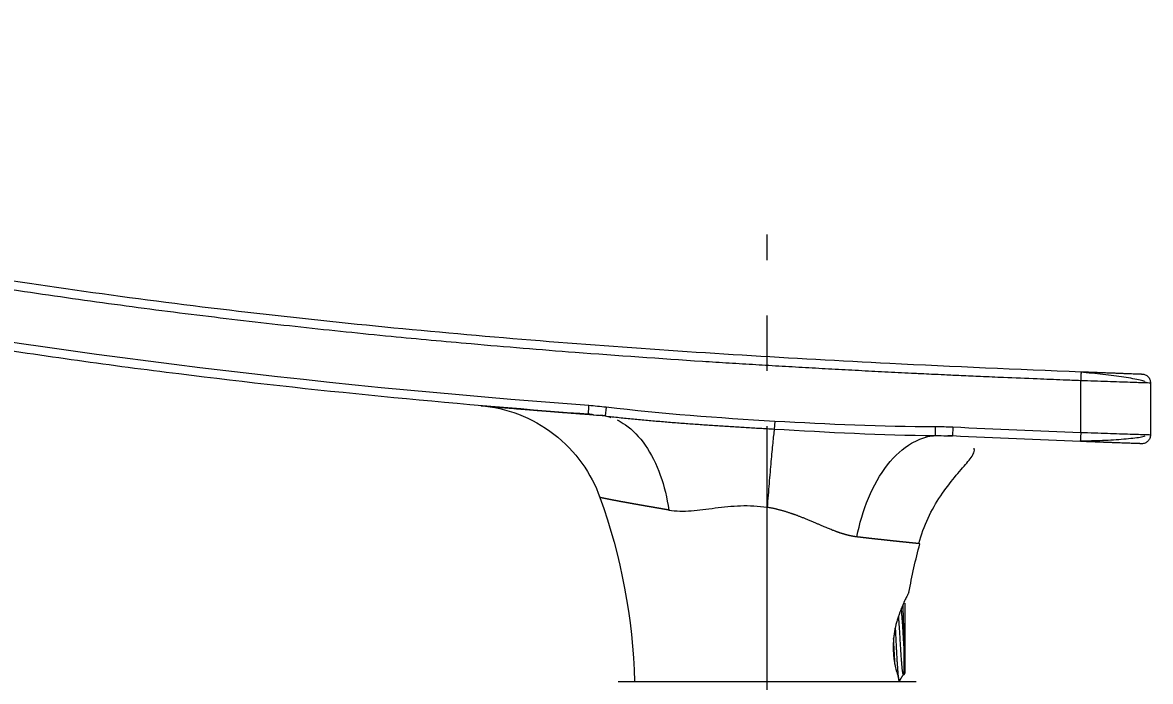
# Model space of a CAD drawing. Header units: millimetres. Extents: x 8809 to 9650, y -1236 to -642.
# Drawn here: x 9336.3 to 9401, y -826.9 to -789.1 of the extents above; entities that cross this region are included whole.
import ezdxf

# ---------------------------------------------------------------- set-up
doc = ezdxf.new("R2010")
doc.units = ezdxf.units.MM
doc.linetypes.add('CENTER2', pattern=[28.575, 19.05, -3.175, 3.175, -3.175])
doc.layers.add('CENTER', color=1, linetype='CENTER2', lineweight=15)
doc.layers.add('DIM', color=3, linetype='Continuous', lineweight=9)
doc.styles.get("Standard").update_dxf_attribs({"font": 'arial.ttf'})
doc.dimstyles.new('사본 ISO-25', dxfattribs={"dimtxt": 4, "dimasz": 4, "dimexe": 1.25, "dimexo": 0.625, "dimgap": 1.5, "dimtad": 1, "dimtih": 1, "dimtoh": 1, "dimdec": 1, "dimzin": 9, "dimdsep": 46, "dimtxsty": 'Standard', "dimcen": 2.5, "dimclrd": 3, "dimclre": 3, "dimclrt": 4, "dimadec": 0, "dimazin": 0, "dimtfac": 1, "dimtdec": 1, "dimtmove": 0, "dimatfit": 3, "dimfxl": 1, "dimarcsym": 0})

# ---------------------------------------------------------------- blocks, each defined once
blk = doc.blocks.new('*D62')
at = {"layer": 'Defpoints', "color": 0, "transparency": 16777216}
for p in [(9378.995, -801.23), (9259.55, -823.888), (9290.121, -906.847), (9235.095, -962.582), (9378.995, -1059.882)]:
    blk.add_point(p, dxfattribs=at)
at = {"layer": 'DIM', "color": 3, "lineweight": -2, "transparency": 16777216}
for start, end in [(260.336797, 264.571448), (265.428272, 269.663203)]:
    blk.add_arc((9378.995, -146.484), 765.539, start, end, dxfattribs=at)
at = {"layer": 'DIM', "color": 3, "transparency": 16777216}
for points in [[(9250.366, -901.9), (9250.622, -900.422), (9246.06, -900.393)], [(9374.497, -911.26), (9374.493, -912.76), (9378.995, -912.023)]]:
    blk.add_solid(points, dxfattribs=at)
at = {"layer": 'DIM', "color": 4, "transparency": 16777216, "insert": (9312.274, -909.11), "char_height": 4.5, "attachment_point": 5}
blk.add_mtext('10°', dxfattribs=at)

msp = doc.modelspace()

# ---------------------------------------------------------------- linework, layer by layer
at = {"linetype": 'Continuous', "lineweight": 13, "extrusion": (0, 1, 0)}
for p, q in [((9396.995, -812.607), (9396.995, -809.604)), ((9369.755, -811.148), (9369.697, -811.644)), ((9389.654, -812.294), (9389.631, -812.794)), ((9378.995, -826.882), (9378.995, -816.886))]:
    msp.add_line(p, q, dxfattribs=at)
at = {"linetype": 'Continuous', "lineweight": 18, "extrusion": (0, 1, 0)}
for p, q in [((9400.995, -809.737), (9400.995, -812.739)), ((9379.426, -811.954), (9379.4, -812.396)), ((9386.913, -826.382), (9386.913, -822.382)), ((9386.856, -826.482), (9386.856, -824.96)), ((9386.807, -826.482), (9386.856, -826.482)), ((9386.856, -826.482), (9386.913, -826.382)), ((9370.445, -826.882), (9378.996, -826.882)), ((9378.996, -826.882), (9387.547, -826.882))]:
    msp.add_line(p, q, dxfattribs=at)
at = {"linetype": 'Continuous', "lineweight": 18}
for centre, radius, start, end in [((9366.923, -835.128), 24.147, 83.26605, 85.6602), ((9388.569, -836.137), 23.868, 87.3942, 89.82174)]:
    msp.add_arc(centre, radius, start, end, dxfattribs=at)
at = {"linetype": 'Continuous', "lineweight": 13, "extrusion": (0, 0, -1)}
msp.add_arc((-9438.686, 253.21), 1066.632, 272.240089, 272.634749, dxfattribs=at)
at = {"linetype": 'Continuous', "lineweight": 18, "extrusion": (0, 0, -1)}
for centre, start, end in [((-9337.358, -827.811), 160.27271, 178.4363), ((-9420.632, -827.811), 10.21901, 15.04594)]:
    msp.add_arc(centre, 34.037, start, end, dxfattribs=at)
at = {"linetype": 'Continuous', "lineweight": 18}
for points, knots in [([(9276.613, -789.065), (9276.663, -789.084), (9279.528, -790.129), (9285.2, -792.093), (9293.661, -794.728), (9302.087, -797.07), (9310.486, -799.14), (9321.621, -801.554), (9335.548, -803.996), (9352.313, -806.144), (9369.138, -807.652), (9384.046, -808.552), (9393.351, -808.96), (9397.014, -809.105)], [0, 0, 0, 0, 0.001296, 0.074645, 0.146871, 0.21815, 0.288649, 0.358526, 0.496969, 0.634525, 0.772059, 0.910293, 1, 1, 1, 1]), ([(9276.441, -789.535), (9276.524, -789.565), (9276.694, -789.627), (9276.952, -789.721), (9277.22, -789.818), (9277.496, -789.918), (9277.782, -790.021), (9278.077, -790.126), (9278.38, -790.235), (9278.693, -790.346), (9279.016, -790.46), (9279.347, -790.577), (9279.687, -790.697), (9280.037, -790.819), (9280.395, -790.944), (9280.763, -791.072), (9281.14, -791.202), (9281.527, -791.334), (9281.922, -791.47), (9282.327, -791.607), (9282.741, -791.747), (9283.164, -791.89), (9283.597, -792.035), (9284.038, -792.182), (9284.489, -792.331), (9284.95, -792.483), (9285.419, -792.636), (9285.898, -792.792), (9286.387, -792.95), (9286.884, -793.11), (9287.391, -793.272), (9287.908, -793.435), (9289.738, -794.012), (9292.588, -794.881), (9296.165, -795.915), (9298.844, -796.658), (9301.339, -797.328), (9304.134, -798.055), (9307.719, -798.945), (9311.866, -799.918), (9316.579, -800.951), (9321.861, -802.022), (9326.528, -802.886), (9330.377, -803.547), (9333.203, -804.008), (9336.003, -804.442), (9338.776, -804.849), (9341.521, -805.232), (9344.238, -805.59), (9346.927, -805.926), (9349.588, -806.241), (9352.22, -806.536), (9354.823, -806.812), (9358.082, -807.138), (9362.459, -807.543), (9368.418, -808.032), (9373.355, -808.379), (9376.812, -808.599), (9378.336, -808.693), (9379.859, -808.783), (9381.382, -808.87), (9382.903, -808.955), (9384.424, -809.036), (9385.944, -809.115), (9387.087, -809.172), (9387.913, -809.212), (9388.486, -809.24), (9389.243, -809.275), (9390.185, -809.319), (9391.311, -809.369), (9392.77, -809.432), (9394.346, -809.498), (9395.824, -809.558), (9396.656, -809.591), (9396.995, -809.604)], [0, 0, 0, 0, 0.002162, 0.004403, 0.006721, 0.009116, 0.01159, 0.014141, 0.01677, 0.019476, 0.02226, 0.025122, 0.028062, 0.031079, 0.034174, 0.037346, 0.040596, 0.043924, 0.047329, 0.050812, 0.054373, 0.058011, 0.061726, 0.06552, 0.069391, 0.073339, 0.077365, 0.081469, 0.08565, 0.089908, 0.094245, 0.098658, 0.10315, 0.141153, 0.17148, 0.194134, 0.209118, 0.234617, 0.264715, 0.299414, 0.338718, 0.382626, 0.431138, 0.454725, 0.478061, 0.501145, 0.523976, 0.546555, 0.568883, 0.590961, 0.612788, 0.634366, 0.655694, 0.676773, 0.714415, 0.763129, 0.822914, 0.835361, 0.847801, 0.860233, 0.872658, 0.885074, 0.897483, 0.909884, 0.922276, 0.92544, 0.93011, 0.936286, 0.943967, 0.953153, 0.963844, 0.979658, 0.99171, 1, 1, 1, 1]), ([(9368.713, -811.549), (9368.395, -811.525), (9364.194, -811.206), (9356.111, -810.502), (9346.425, -809.417), (9338.685, -808.382), (9330.926, -807.224), (9322.637, -805.78), (9312.394, -803.685), (9302.091, -801.245), (9290.33, -797.951), (9281.375, -795.027), (9276.336, -793.223), (9275.201, -792.808)], [0, 0, 0, 0, 0.010013, 0.13209, 0.254354, 0.315551, 0.376933, 0.5003, 0.579294, 0.704714, 0.832189, 0.962129, 1, 1, 1, 1]), ([(9400.671, -809.667), (9400.607, -809.641), (9400.355, -809.564), (9399.521, -809.42), (9398.293, -809.259), (9397.427, -809.175), (9396.978, -809.138)], [0, 0, 0, 0, 0.153985, 0.442117, 0.725285, 1, 1, 1, 1]), ([(9397.014, -809.105), (9397.024, -809.105), (9397.043, -809.106), (9397.072, -809.107), (9397.1, -809.108), (9397.129, -809.109), (9397.158, -809.11), (9397.186, -809.111), (9397.215, -809.113), (9397.244, -809.114), (9397.273, -809.115), (9397.302, -809.116), (9397.331, -809.117), (9397.36, -809.118), (9397.388, -809.119), (9397.417, -809.12), (9397.447, -809.122), (9397.476, -809.123), (9397.505, -809.124), (9397.534, -809.125), (9397.563, -809.126), (9397.592, -809.127), (9397.621, -809.128), (9397.651, -809.13), (9397.726, -809.132), (9397.846, -809.137), (9398.01, -809.143), (9398.173, -809.15), (9398.387, -809.158), (9398.648, -809.168), (9398.946, -809.179), (9399.225, -809.19), (9399.452, -809.198), (9399.634, -809.205), (9399.779, -809.211), (9399.936, -809.216), (9400.094, -809.222), (9400.219, -809.227), (9400.303, -809.23), (9400.358, -809.232), (9400.406, -809.234), (9400.436, -809.235), (9400.455, -809.235), (9400.465, -809.236), (9400.474, -809.236), (9400.483, -809.237), (9400.49, -809.237), (9400.496, -809.237), (9400.502, -809.237), (9400.506, -809.237), (9400.509, -809.237), (9400.512, -809.238), (9400.513, -809.238), (9400.513, -809.238), (9400.513, -809.238)], [0, 0, 0, 0, 0.00521, 0.010426, 0.015648, 0.020877, 0.026113, 0.031357, 0.036608, 0.041868, 0.047137, 0.052415, 0.057703, 0.063001, 0.068309, 0.073629, 0.07896, 0.084302, 0.089657, 0.095024, 0.100404, 0.105798, 0.111206, 0.116627, 0.122063, 0.153022, 0.184052, 0.215222, 0.246602, 0.309501, 0.372042, 0.435041, 0.496951, 0.53822, 0.579961, 0.622372, 0.685506, 0.749102, 0.780938, 0.812574, 0.844083, 0.875537, 0.886143, 0.896697, 0.907201, 0.917658, 0.928071, 0.938444, 0.948779, 0.959079, 0.969348, 0.979589, 0.989806, 1, 1, 1, 1]), ([(9400.513, -809.238), (9400.545, -809.239), (9400.577, -809.243), (9400.639, -809.258), (9400.67, -809.268), (9400.728, -809.294), (9400.756, -809.31), (9400.808, -809.346), (9400.833, -809.367), (9400.877, -809.413), (9400.897, -809.438), (9400.932, -809.492), (9400.946, -809.521), (9400.97, -809.58), (9400.979, -809.611), (9400.992, -809.673), (9400.995, -809.705), (9400.995, -809.737)], [0, 0, 0, 0, 0.125, 0.125, 0.25, 0.25, 0.375, 0.375, 0.5, 0.5, 0.625, 0.625, 0.75, 0.75, 0.875, 0.875, 1, 1, 1, 1]), ([(9362.556, -811.052), (9362.556, -811.052), (9362.556, -811.052), (9362.557, -811.052), (9362.558, -811.052), (9362.559, -811.052), (9362.561, -811.053), (9362.563, -811.053), (9362.566, -811.053), (9362.57, -811.053), (9362.574, -811.054), (9362.58, -811.054), (9362.586, -811.055), (9362.593, -811.055), (9362.601, -811.056), (9362.611, -811.057), (9362.621, -811.058), (9362.633, -811.059), (9362.647, -811.06), (9362.676, -811.063), (9362.72, -811.066), (9362.767, -811.071), (9362.787, -811.072)], [0, 0, 0, 0, 0.02511, 0.051671, 0.079684, 0.109148, 0.140063, 0.17243, 0.20625, 0.241521, 0.278245, 0.316421, 0.35605, 0.397132, 0.439667, 0.483656, 0.529099, 0.575995, 0.624346, 0.674151, 0.871219, 1, 1, 1, 1]), ([(9362.556, -811.052), (9363.273, -811.114), (9364.751, -811.441), (9366.824, -812.595), (9368.465, -814.304), (9369.155, -815.647), (9369.397, -816.322)], [0, 0, 0, 0, 0.250175, 0.500509, 0.750844, 1, 1, 1, 1]), ([(9362.97, -811.088), (9363.017, -811.092), (9363.135, -811.102), (9363.37, -811.122), (9363.714, -811.151), (9364.064, -811.18), (9364.357, -811.205), (9364.529, -811.219), (9364.694, -811.233), (9364.822, -811.243), (9364.911, -811.25), (9364.964, -811.255), (9365.019, -811.259), (9365.074, -811.264), (9365.116, -811.267), (9365.149, -811.27), (9365.173, -811.272), (9365.207, -811.275), (9365.25, -811.278), (9365.317, -811.283), (9365.39, -811.289), (9365.464, -811.295), (9365.521, -811.3), (9365.575, -811.304), (9365.63, -811.309), (9365.685, -811.313), (9365.741, -811.318), (9365.797, -811.322), (9365.853, -811.327), (9365.91, -811.331), (9365.968, -811.336), (9366.026, -811.341), (9366.084, -811.345), (9366.161, -811.351), (9366.258, -811.359), (9366.374, -811.368), (9366.492, -811.378), (9366.612, -811.387), (9366.732, -811.397), (9366.831, -811.404), (9366.924, -811.412), (9367.024, -811.42), (9367.173, -811.431), (9367.318, -811.442), (9367.443, -811.452), (9367.529, -811.459), (9367.617, -811.466), (9367.705, -811.472), (9367.793, -811.479), (9367.883, -811.486), (9367.973, -811.493), (9368.063, -811.5), (9368.154, -811.507), (9368.246, -811.514), (9368.338, -811.521), (9368.431, -811.528), (9368.524, -811.535), (9368.618, -811.542), (9368.682, -811.547), (9368.713, -811.549)], [0, 0, 0, 0, 0.057571, 0.13249, 0.224719, 0.33421, 0.370108, 0.403584, 0.434639, 0.463275, 0.472663, 0.482053, 0.491444, 0.500836, 0.51023, 0.512942, 0.517139, 0.522821, 0.529989, 0.538643, 0.556032, 0.565984, 0.574556, 0.583128, 0.591699, 0.60027, 0.608841, 0.617411, 0.625981, 0.634551, 0.64312, 0.651688, 0.660256, 0.668824, 0.685471, 0.7021, 0.718711, 0.735304, 0.75188, 0.768439, 0.775751, 0.78921, 0.808814, 0.834559, 0.845594, 0.856628, 0.867662, 0.878694, 0.889726, 0.900758, 0.911788, 0.922817, 0.933846, 0.944874, 0.955901, 0.966927, 0.977952, 0.988977, 1, 1, 1, 1]), ([(9379.4, -812.396), (9379.374, -812.622), (9379.316, -813.168), (9379.215, -814.233), (9379.105, -815.498), (9379.031, -816.42), (9378.995, -816.886)], [0, 0, 0, 0, 0.245937, 0.497315, 0.748694, 1, 1, 1, 1]), ([(9396.941, -813.07), (9397.394, -813.068), (9398.267, -813.049), (9399.51, -812.971), (9400.358, -812.876), (9400.616, -812.812), (9400.683, -812.788)], [0, 0, 0, 0, 0.273332, 0.554104, 0.840208, 1, 1, 1, 1]), ([(9400.477, -813.239), (9400.477, -813.239), (9400.477, -813.239), (9400.476, -813.239), (9400.476, -813.239), (9400.475, -813.239), (9400.474, -813.239), (9400.472, -813.239), (9400.471, -813.239), (9400.469, -813.239), (9400.467, -813.239), (9400.464, -813.239), (9400.462, -813.238), (9400.459, -813.238), (9400.456, -813.238), (9400.452, -813.238), (9400.449, -813.238), (9400.445, -813.238), (9400.441, -813.238), (9400.437, -813.238), (9400.432, -813.237), (9400.427, -813.237), (9400.422, -813.237), (9400.417, -813.237), (9400.411, -813.237), (9400.405, -813.236), (9400.399, -813.236), (9400.393, -813.236), (9400.387, -813.236), (9400.38, -813.235), (9400.373, -813.235), (9400.365, -813.235), (9400.358, -813.235), (9400.35, -813.234), (9400.342, -813.234), (9400.334, -813.234), (9400.325, -813.233), (9400.316, -813.233), (9400.307, -813.233), (9400.298, -813.232), (9400.288, -813.232), (9400.279, -813.232), (9400.269, -813.231), (9400.258, -813.231), (9400.248, -813.231), (9400.237, -813.23), (9400.226, -813.23), (9400.184, -813.228), (9400.104, -813.225), (9399.971, -813.221), (9399.82, -813.215), (9399.65, -813.209), (9399.464, -813.202), (9399.261, -813.194), (9399.046, -813.186), (9398.817, -813.178), (9398.576, -813.168), (9398.39, -813.161), (9398.267, -813.157), (9398.21, -813.154), (9398.153, -813.152), (9398.096, -813.15), (9398.039, -813.148), (9397.982, -813.146), (9397.924, -813.143), (9397.867, -813.141), (9397.809, -813.139), (9397.75, -813.137), (9397.692, -813.134), (9397.633, -813.132), (9397.574, -813.13), (9397.515, -813.128), (9397.456, -813.125), (9397.397, -813.123), (9397.337, -813.121), (9397.277, -813.118), (9397.217, -813.116), (9397.157, -813.114), (9397.096, -813.111), (9397.036, -813.109), (9396.995, -813.107), (9396.975, -813.106)], [0, 0, 0, 0, 0.005455, 0.010902, 0.016341, 0.021771, 0.027194, 0.03261, 0.038019, 0.043422, 0.048818, 0.05421, 0.059595, 0.064977, 0.070353, 0.075726, 0.081095, 0.08646, 0.091823, 0.097183, 0.102541, 0.107898, 0.113253, 0.118607, 0.123961, 0.129315, 0.134669, 0.140024, 0.145379, 0.150736, 0.156095, 0.161457, 0.166821, 0.172188, 0.177558, 0.182932, 0.188311, 0.193694, 0.199082, 0.204476, 0.209875, 0.21528, 0.220692, 0.226111, 0.231537, 0.236971, 0.242413, 0.247864, 0.297902, 0.347548, 0.397111, 0.446901, 0.497225, 0.547644, 0.597637, 0.647524, 0.697624, 0.748253, 0.759313, 0.77034, 0.781338, 0.792308, 0.803256, 0.814183, 0.825093, 0.835989, 0.846875, 0.857754, 0.868629, 0.879503, 0.890379, 0.901262, 0.912153, 0.923057, 0.933976, 0.944915, 0.955875, 0.96686, 0.977874, 0.98892, 1, 1, 1, 1]), ([(9400.995, -812.739), (9400.995, -812.772), (9400.992, -812.805), (9400.979, -812.869), (9400.969, -812.9), (9400.944, -812.961), (9400.929, -812.99), (9400.892, -813.044), (9400.871, -813.07), (9400.825, -813.116), (9400.8, -813.137), (9400.745, -813.173), (9400.716, -813.189), (9400.656, -813.214), (9400.624, -813.223), (9400.56, -813.236), (9400.527, -813.239), (9400.495, -813.239)], [0, 0, 0, 0, 0.125, 0.125, 0.25, 0.25, 0.375, 0.375, 0.5, 0.5, 0.625, 0.625, 0.75, 0.75, 0.875, 0.875, 1, 1, 1, 1]), ([(9387.699, -818.971), (9387.843, -818.457), (9388.19, -817.493), (9388.947, -816.181), (9389.789, -815.102), (9390.531, -814.276), (9390.886, -813.788), (9390.899, -813.569), (9390.871, -813.493)], [0, 0, 0, 0, 0.165479, 0.329805, 0.496441, 0.672829, 0.869786, 1, 1, 1, 1]), ([(9387.761, -818.977), (9387.761, -818.977), (9387.761, -818.977), (9387.761, -818.977), (9387.76, -818.977), (9387.759, -818.977), (9387.758, -818.977), (9387.757, -818.977), (9387.755, -818.977), (9387.753, -818.977), (9387.751, -818.976), (9387.749, -818.976), (9387.746, -818.976), (9387.743, -818.976), (9387.74, -818.975), (9387.737, -818.975), (9387.733, -818.975), (9387.729, -818.974), (9387.725, -818.974), (9387.721, -818.974), (9387.716, -818.973), (9387.711, -818.973), (9387.706, -818.972), (9387.702, -818.972), (9387.699, -818.972), (9387.699, -818.971)], [0, 0, 0, 0, 0.044624, 0.089246, 0.133867, 0.178486, 0.223104, 0.26772, 0.312335, 0.356948, 0.40156, 0.446171, 0.490781, 0.535389, 0.579997, 0.624603, 0.669208, 0.713813, 0.758416, 0.803018, 0.84762, 0.892221, 0.936821, 0.98142, 1, 1, 1, 1]), ([(9387.135, -821.771), (9387.135, -821.771), (9387.126, -821.787), (9387.1, -821.835), (9387.09, -821.854), (9387.071, -821.89), (9387.064, -821.903), (9387.049, -821.93), (9387.042, -821.945), (9387.001, -822.023), (9386.962, -822.099), (9386.908, -822.211), (9386.896, -822.235), (9386.879, -822.271), (9386.873, -822.284), (9386.861, -822.309), (9386.832, -822.372), (9386.801, -822.44), (9386.751, -822.554), (9386.725, -822.614), (9386.673, -822.74), (9386.647, -822.806), (9386.615, -822.892), (9386.608, -822.909), (9386.595, -822.944), (9386.576, -822.997), (9386.557, -823.052), (9386.519, -823.162), (9386.495, -823.237), (9386.449, -823.392), (9386.426, -823.472), (9386.394, -823.594), (9386.384, -823.636), (9386.369, -823.699), (9386.364, -823.72), (9386.355, -823.763), (9386.35, -823.784), (9386.327, -823.892), (9386.311, -823.978), (9386.282, -824.154), (9386.27, -824.243), (9386.26, -824.333)], [0, 0, 0, 0, 0.125, 0.125, 0.1875, 0.1875, 0.21875, 0.21875, 0.25, 0.25, 0.375, 0.375, 0.40625, 0.40625, 0.421875, 0.421875, 0.4375, 0.5, 0.5, 0.5625, 0.5625, 0.625, 0.625, 0.640625, 0.640625, 0.65625, 0.6875, 0.6875, 0.75, 0.75, 0.8125, 0.8125, 0.84375, 0.84375, 0.859375, 0.859375, 0.875, 0.875, 0.9375, 0.9375, 1, 1, 1, 1]), ([(9386.856, -824.96), (9386.849, -824.864), (9386.843, -824.767), (9386.831, -824.573), (9386.824, -824.475), (9386.817, -824.351), (9386.815, -824.327), (9386.812, -824.277), (9386.811, -824.252), (9386.807, -824.178), (9386.804, -824.129), (9386.795, -823.982), (9386.79, -823.886), (9386.781, -823.745), (9386.778, -823.698), (9386.774, -823.629), (9386.772, -823.605), (9386.769, -823.56), (9386.768, -823.537), (9386.76, -823.424), (9386.748, -823.251), (9386.735, -823.093), (9386.728, -822.998), (9386.726, -822.98), (9386.723, -822.943), (9386.721, -822.925), (9386.717, -822.872), (9386.714, -822.839), (9386.707, -822.759), (9386.703, -822.714), (9386.699, -822.673)], [0, 0, 0, 0, 0.114574, 0.114574, 0.229148, 0.229148, 0.257791, 0.257791, 0.286435, 0.286435, 0.343721, 0.343721, 0.458295, 0.458295, 0.515582, 0.515582, 0.544226, 0.544226, 0.572869, 0.572869, 0.687443, 0.802017, 0.802017, 0.83066, 0.83066, 0.859304, 0.859304, 0.91659, 0.91659, 1, 1, 1, 1]), ([(9386.775, -822.512), (9386.775, -822.514), (9386.775, -822.516), (9386.776, -822.531), (9386.776, -822.544), (9386.777, -822.571), (9386.778, -822.585), (9386.781, -822.655), (9386.783, -822.714), (9386.788, -822.839), (9386.791, -822.905), (9386.795, -823.01), (9386.796, -823.046), (9386.798, -823.101), (9386.799, -823.12), (9386.8, -823.157), (9386.801, -823.176), (9386.804, -823.27), (9386.809, -823.426), (9386.814, -823.589), (9386.817, -823.694), (9386.818, -823.715), (9386.819, -823.757), (9386.82, -823.779), (9386.822, -823.843), (9386.823, -823.885), (9386.827, -824.014), (9386.829, -824.1), (9386.834, -824.273), (9386.836, -824.36), (9386.84, -824.491), (9386.842, -824.534), (9386.845, -824.621), (9386.846, -824.664), (9386.85, -824.792), (9386.853, -824.876), (9386.856, -824.96)], [0, 0, 0, 0, 0.003512, 0.003512, 0.027238, 0.027238, 0.050963, 0.050963, 0.145867, 0.145867, 0.240771, 0.240771, 0.288223, 0.288223, 0.311948, 0.311948, 0.335674, 0.335674, 0.430578, 0.525482, 0.525482, 0.549208, 0.549208, 0.572934, 0.572934, 0.620385, 0.620385, 0.715289, 0.715289, 0.810193, 0.810193, 0.857645, 0.857645, 0.905096, 0.905096, 1, 1, 1, 1]), ([(9386.529, -823.17), (9386.53, -823.191), (9386.532, -823.212), (9386.539, -823.316), (9386.545, -823.402), (9386.553, -823.535), (9386.556, -823.581), (9386.561, -823.65), (9386.562, -823.673), (9386.565, -823.72), (9386.567, -823.744), (9386.575, -823.862), (9386.587, -824.054), (9386.6, -824.25), (9386.607, -824.374), (9386.609, -824.399), (9386.612, -824.448), (9386.613, -824.473), (9386.618, -824.547), (9386.621, -824.597), (9386.629, -824.743), (9386.635, -824.839), (9386.643, -824.982), (9386.646, -825.029), (9386.651, -825.099), (9386.652, -825.122), (9386.655, -825.169), (9386.657, -825.192), (9386.664, -825.305), (9386.67, -825.392), (9386.682, -825.56), (9386.689, -825.64), (9386.696, -825.736), (9386.698, -825.755), (9386.701, -825.792), (9386.703, -825.811), (9386.707, -825.864), (9386.71, -825.899), (9386.719, -825.998), (9386.725, -826.059), (9386.733, -826.143), (9386.736, -826.169), (9386.742, -826.22), (9386.745, -826.243), (9386.754, -826.309), (9386.76, -826.346), (9386.769, -826.392), (9386.772, -826.406), (9386.777, -826.424), (9386.778, -826.43), (9386.781, -826.44), (9386.783, -826.445), (9386.791, -826.467), (9386.797, -826.477), (9386.805, -826.482), (9386.806, -826.482), (9386.808, -826.482)], [0, 0, 0, 0, 0.016752, 0.016752, 0.081185, 0.081185, 0.113402, 0.113402, 0.12951, 0.12951, 0.145618, 0.145618, 0.210051, 0.274484, 0.274484, 0.290592, 0.290592, 0.306701, 0.306701, 0.338917, 0.338917, 0.40335, 0.40335, 0.435567, 0.435567, 0.451675, 0.451675, 0.467783, 0.467783, 0.532216, 0.532216, 0.596649, 0.596649, 0.612757, 0.612757, 0.628865, 0.628865, 0.661082, 0.661082, 0.725515, 0.725515, 0.757731, 0.757731, 0.789948, 0.789948, 0.854381, 0.854381, 0.886597, 0.886597, 0.902705, 0.902705, 0.918814, 0.918814, 0.983247, 0.983247, 1, 1, 1, 1]), ([(9386.346, -823.806), (9386.346, -823.809), (9386.346, -823.812), (9386.349, -823.865), (9386.352, -823.914), (9386.356, -823.99), (9386.357, -824.015), (9386.36, -824.065), (9386.361, -824.091), (9386.368, -824.217), (9386.374, -824.319), (9386.384, -824.52), (9386.389, -824.621), (9386.396, -824.771), (9386.398, -824.821), (9386.402, -824.897), (9386.403, -824.922), (9386.406, -824.971), (9386.407, -824.996), (9386.413, -825.119), (9386.423, -825.311), (9386.434, -825.493), (9386.44, -825.605), (9386.442, -825.627), (9386.444, -825.671), (9386.446, -825.693), (9386.45, -825.757), (9386.452, -825.8), (9386.46, -825.923), (9386.466, -826.001), (9386.476, -826.149), (9386.481, -826.22), (9386.488, -826.302), (9386.489, -826.319), (9386.491, -826.351), (9386.495, -826.397), (9386.499, -826.441), (9386.506, -826.525), (9386.511, -826.575), (9386.519, -826.642), (9386.521, -826.664), (9386.525, -826.693), (9386.526, -826.703), (9386.529, -826.721), (9386.53, -826.73), (9386.537, -826.773), (9386.542, -826.801), (9386.553, -826.845), (9386.559, -826.86), (9386.567, -826.875), (9386.569, -826.879), (9386.574, -826.882), (9386.575, -826.882), (9386.577, -826.882)], [0, 0, 0, 0, 0.002158, 0.002158, 0.035878, 0.035878, 0.052738, 0.052738, 0.069598, 0.069598, 0.137038, 0.137038, 0.204478, 0.204478, 0.238198, 0.238198, 0.255058, 0.255058, 0.271918, 0.271918, 0.339358, 0.406797, 0.406797, 0.423657, 0.423657, 0.440517, 0.440517, 0.474237, 0.474237, 0.541677, 0.541677, 0.609117, 0.609117, 0.625977, 0.625977, 0.642837, 0.676557, 0.676557, 0.743997, 0.743997, 0.777717, 0.777717, 0.794577, 0.794577, 0.811437, 0.811437, 0.878877, 0.878877, 0.946316, 0.946316, 0.980036, 0.980036, 1, 1, 1, 1]), ([(9386.26, -824.333), (9386.25, -824.421), (9386.243, -824.509), (9386.232, -824.683), (9386.229, -824.769), (9386.228, -824.898), (9386.228, -824.941), (9386.23, -825.026), (9386.231, -825.068), (9386.236, -825.193), (9386.241, -825.275), (9386.255, -825.433), (9386.264, -825.51), (9386.279, -825.623), (9386.284, -825.66), (9386.295, -825.732), (9386.301, -825.768), (9386.332, -825.942), (9386.359, -826.069), (9386.394, -826.212), (9386.402, -826.241), (9386.416, -826.295), (9386.423, -826.322), (9386.444, -826.398), (9386.458, -826.446), (9386.484, -826.534), (9386.497, -826.575), (9386.515, -826.63), (9386.524, -826.657), (9386.532, -826.682), (9386.537, -826.698), (9386.54, -826.706), (9386.553, -826.744), (9386.562, -826.77), (9386.578, -826.815), (9386.591, -826.852), (9386.599, -826.874), (9386.602, -826.882)], [0, 0, 0, 0, 0.067049, 0.067049, 0.134098, 0.134098, 0.167622, 0.167622, 0.201147, 0.201147, 0.268196, 0.268196, 0.335244, 0.335244, 0.368769, 0.368769, 0.402293, 0.402293, 0.536391, 0.536391, 0.569916, 0.569916, 0.60344, 0.60344, 0.670489, 0.670489, 0.737538, 0.737538, 0.771062, 0.787824, 0.787824, 0.804587, 0.804587, 0.871636, 0.871636, 0.938684, 1, 1, 1, 1]), ([(9386.335, -825.916), (9386.333, -825.895), (9386.332, -825.873), (9386.329, -825.83), (9386.328, -825.809), (9386.326, -825.767), (9386.324, -825.745), (9386.321, -825.681), (9386.318, -825.637), (9386.311, -825.504), (9386.306, -825.413), (9386.295, -825.226), (9386.29, -825.13), (9386.283, -825.007), (9386.282, -824.983), (9386.279, -824.933), (9386.275, -824.858), (9386.271, -824.784), (9386.263, -824.634), (9386.258, -824.533), (9386.252, -824.426), (9386.252, -824.419), (9386.251, -824.412)], [0, 0, 0, 0, 0.050937, 0.050937, 0.097753, 0.097753, 0.14457, 0.14457, 0.238203, 0.238203, 0.425468, 0.425468, 0.612734, 0.612734, 0.659551, 0.659551, 0.706367, 0.8, 0.8, 0.987266, 0.987266, 1, 1, 1, 1])]:
    msp.add_open_spline(points, degree=3, knots=knots, dxfattribs=at)
at = {"linetype": 'Continuous', "lineweight": 13}
for points, knots in [([(9368.751, -811.051), (9352.871, -809.856), (9321.081, -806.118), (9290.366, -797.815), (9275.373, -792.339)], [0, 0, 0, 0, 0.5, 1, 1, 1, 1]), ([(9397.014, -809.105), (9397.014, -809.105), (9397.014, -809.126), (9397.009, -809.24), (9397.002, -809.418), (9396.997, -809.545), (9396.995, -809.604)], [0, 0, 0, 0, 0.249427, 0.499673, 0.749919, 1, 1, 1, 1]), ([(9396.995, -809.604), (9397.518, -809.622), (9398.562, -809.658), (9399.898, -809.702), (9400.777, -809.73), (9400.995, -809.737), (9400.995, -809.737)], [0, 0, 0, 0, 0.250058, 0.500116, 0.750174, 1, 1, 1, 1]), ([(9400.741, -809.729), (9400.724, -809.729), (9400.694, -809.728), (9400.663, -809.727), (9400.651, -809.726)], [0, 0, 0, 0, 0.630074, 1, 1, 1, 1]), ([(9370.376, -811.87), (9370.538, -811.947), (9371.119, -812.283), (9372.049, -813.236), (9372.922, -814.994), (9373.249, -816.36), (9373.35, -817.045)], [0, 0, 0, 0, 0.11335, 0.408929, 0.704507, 1, 1, 1, 1]), ([(9388.643, -812.27), (9388.643, -812.298), (9388.643, -812.328), (9388.643, -812.388), (9388.643, -812.418), (9388.643, -812.477), (9388.643, -812.507), (9388.642, -812.562), (9388.642, -812.589), (9388.642, -812.637), (9388.642, -812.658), (9388.642, -812.696), (9388.642, -812.713), (9388.642, -812.739), (9388.642, -812.749), (9388.642, -812.763), (9388.641, -812.767), (9388.641, -812.769)], [0, 0, 0, 0, 0.125, 0.125, 0.25, 0.25, 0.375, 0.375, 0.5, 0.5, 0.625, 0.625, 0.75, 0.75, 0.875, 0.875, 1, 1, 1, 1]), ([(9384.143, -818.587), (9384.291, -817.833), (9384.735, -816.306), (9385.851, -814.341), (9387.106, -813.22), (9387.914, -812.903), (9388.225, -812.832)], [0, 0, 0, 0, 0.274277, 0.54895, 0.823624, 1, 1, 1, 1]), ([(9396.995, -812.607), (9396.992, -812.665), (9396.987, -812.793), (9396.983, -812.911), (9396.979, -813.009), (9396.977, -813.047), (9396.975, -813.096), (9396.975, -813.106), (9396.975, -813.106)], [0, 0, 0, 0, 0.25, 0.5, 0.5, 0.75, 0.75, 1, 1, 1, 1]), ([(9400.995, -812.739), (9400.995, -812.739), (9400.778, -812.732), (9399.899, -812.704), (9398.568, -812.66), (9397.523, -812.625), (9396.995, -812.607)], [0, 0, 0, 0, 0.250149, 0.5001, 0.75005, 1, 1, 1, 1]), ([(9373.35, -817.045), (9373.337, -817.043), (9373.312, -817.038), (9373.274, -817.032), (9373.236, -817.025), (9373.199, -817.019), (9373.161, -817.012), (9373.124, -817.006), (9373.087, -817), (9373.05, -816.993), (9373.013, -816.987), (9372.977, -816.98), (9372.941, -816.974), (9372.904, -816.968), (9372.868, -816.962), (9372.833, -816.956), (9372.797, -816.949), (9372.762, -816.943), (9372.726, -816.937), (9372.691, -816.931), (9372.656, -816.925), (9372.622, -816.919), (9372.587, -816.913), (9372.553, -816.907), (9372.519, -816.901), (9372.485, -816.895), (9372.451, -816.889), (9372.417, -816.884), (9372.384, -816.878), (9372.351, -816.872), (9372.318, -816.866), (9372.285, -816.86), (9372.252, -816.855), (9372.22, -816.849), (9372.187, -816.844), (9372.155, -816.838), (9372.123, -816.832), (9372.092, -816.827), (9372.06, -816.821), (9372.029, -816.816), (9371.998, -816.81), (9371.967, -816.805), (9371.936, -816.8), (9371.905, -816.794), (9371.875, -816.789), (9371.845, -816.784), (9371.815, -816.778), (9371.785, -816.773), (9371.755, -816.768), (9371.726, -816.763), (9371.697, -816.758), (9371.668, -816.753), (9371.639, -816.748), (9371.61, -816.743), (9371.582, -816.737), (9371.553, -816.733), (9371.525, -816.728), (9371.497, -816.723), (9371.47, -816.718), (9371.442, -816.713), (9371.415, -816.708), (9371.388, -816.703), (9371.361, -816.698), (9371.334, -816.694), (9371.308, -816.689), (9371.281, -816.684), (9371.255, -816.68), (9371.229, -816.675), (9371.203, -816.67), (9371.178, -816.666), (9371.152, -816.661), (9371.127, -816.657), (9371.102, -816.652), (9371.078, -816.648), (9371.053, -816.644), (9371.029, -816.639), (9371.004, -816.635), (9370.98, -816.631), (9370.956, -816.626), (9370.933, -816.622), (9370.909, -816.618), (9370.886, -816.614), (9370.863, -816.609), (9370.84, -816.605), (9370.818, -816.601), (9370.795, -816.597), (9370.773, -816.593), (9370.751, -816.589), (9370.729, -816.585), (9370.707, -816.581), (9370.686, -816.577), (9370.664, -816.573), (9370.643, -816.569), (9370.622, -816.566), (9370.602, -816.562), (9370.581, -816.558), (9370.561, -816.554), (9370.54, -816.55), (9370.52, -816.547), (9370.501, -816.543), (9370.481, -816.539), (9370.462, -816.536), (9370.442, -816.532), (9370.423, -816.529), (9370.405, -816.525), (9370.386, -816.522), (9370.367, -816.518), (9370.349, -816.515), (9370.331, -816.512), (9370.313, -816.508), (9370.295, -816.505), (9370.278, -816.502), (9370.261, -816.498), (9370.243, -816.495), (9370.226, -816.492), (9370.21, -816.489), (9370.193, -816.486), (9370.177, -816.482), (9370.16, -816.479), (9370.144, -816.476), (9370.129, -816.473), (9370.113, -816.47), (9370.097, -816.467), (9370.082, -816.464), (9370.067, -816.461), (9370.052, -816.459), (9370.037, -816.456), (9370.023, -816.453), (9370.008, -816.45), (9369.994, -816.447), (9369.98, -816.445), (9369.966, -816.442), (9369.953, -816.439), (9369.939, -816.437), (9369.926, -816.434), (9369.913, -816.431), (9369.9, -816.429), (9369.887, -816.426), (9369.874, -816.424), (9369.862, -816.421), (9369.85, -816.419), (9369.838, -816.417), (9369.826, -816.414), (9369.814, -816.412), (9369.802, -816.41), (9369.791, -816.407), (9369.78, -816.405), (9369.769, -816.403), (9369.758, -816.401), (9369.747, -816.399), (9369.737, -816.396), (9369.726, -816.394), (9369.716, -816.392), (9369.706, -816.39), (9369.696, -816.388), (9369.687, -816.386), (9369.677, -816.384), (9369.668, -816.382), (9369.659, -816.381), (9369.65, -816.379), (9369.641, -816.377), (9369.632, -816.375), (9369.624, -816.373), (9369.616, -816.372), (9369.608, -816.37), (9369.6, -816.368), (9369.592, -816.367), (9369.584, -816.365), (9369.577, -816.363), (9369.569, -816.362), (9369.562, -816.36), (9369.555, -816.359), (9369.548, -816.357), (9369.542, -816.356), (9369.535, -816.354), (9369.529, -816.353), (9369.523, -816.352), (9369.516, -816.35), (9369.511, -816.349), (9369.505, -816.348), (9369.499, -816.347), (9369.494, -816.345), (9369.489, -816.344), (9369.483, -816.343), (9369.479, -816.342), (9369.474, -816.341), (9369.469, -816.34), (9369.465, -816.339), (9369.46, -816.338), (9369.456, -816.337), (9369.452, -816.336), (9369.448, -816.335), (9369.444, -816.334), (9369.441, -816.333), (9369.437, -816.333), (9369.434, -816.332), (9369.431, -816.331), (9369.428, -816.33), (9369.425, -816.33), (9369.422, -816.329), (9369.42, -816.328), (9369.417, -816.328), (9369.415, -816.327), (9369.413, -816.327), (9369.411, -816.326), (9369.409, -816.326), (9369.407, -816.325), (9369.406, -816.325), (9369.404, -816.324), (9369.403, -816.324), (9369.402, -816.324), (9369.401, -816.323), (9369.4, -816.323), (9369.399, -816.323), (9369.398, -816.323), (9369.398, -816.322), (9369.397, -816.322), (9369.397, -816.322), (9369.397, -816.322), (9369.397, -816.322)], [0, 0, 0, 0, 0.005307, 0.010609, 0.015904, 0.021193, 0.026477, 0.031754, 0.037025, 0.04229, 0.047548, 0.052801, 0.058047, 0.063288, 0.068522, 0.07375, 0.078972, 0.084188, 0.089397, 0.094601, 0.099798, 0.104989, 0.110174, 0.115353, 0.120525, 0.125692, 0.130852, 0.136005, 0.141153, 0.146294, 0.15143, 0.156558, 0.161681, 0.166797, 0.171908, 0.177011, 0.182109, 0.1872, 0.192285, 0.197364, 0.202436, 0.207502, 0.212562, 0.217615, 0.222663, 0.227703, 0.232738, 0.237766, 0.242788, 0.247803, 0.252812, 0.257815, 0.262811, 0.267801, 0.272784, 0.277762, 0.282732, 0.287697, 0.292655, 0.297606, 0.302551, 0.30749, 0.312422, 0.317348, 0.322267, 0.32718, 0.332086, 0.336986, 0.34188, 0.346767, 0.351648, 0.356522, 0.361389, 0.36625, 0.371105, 0.375953, 0.380795, 0.38563, 0.390458, 0.39528, 0.400096, 0.404905, 0.409707, 0.414503, 0.419292, 0.424075, 0.428851, 0.433621, 0.438384, 0.44314, 0.44789, 0.452634, 0.45737, 0.4621, 0.466824, 0.471541, 0.476251, 0.480955, 0.485652, 0.490342, 0.495026, 0.499703, 0.504374, 0.509037, 0.513695, 0.518345, 0.522989, 0.527626, 0.532257, 0.536881, 0.541498, 0.546108, 0.550712, 0.555309, 0.5599, 0.564484, 0.569061, 0.573631, 0.578194, 0.582751, 0.587301, 0.591845, 0.596381, 0.600911, 0.605435, 0.609951, 0.614461, 0.618964, 0.62346, 0.627949, 0.632432, 0.636908, 0.641377, 0.645839, 0.650295, 0.654743, 0.659185, 0.663621, 0.668049, 0.67247, 0.676885, 0.681293, 0.685694, 0.690089, 0.694476, 0.698857, 0.703231, 0.707597, 0.711958, 0.716311, 0.720657, 0.724997, 0.72933, 0.733656, 0.737975, 0.742287, 0.746592, 0.750891, 0.755182, 0.759467, 0.763745, 0.768016, 0.77228, 0.776537, 0.780787, 0.785031, 0.789267, 0.793497, 0.79772, 0.801935, 0.806144, 0.810346, 0.814541, 0.81873, 0.822911, 0.827085, 0.831253, 0.835413, 0.839567, 0.843713, 0.847853, 0.851986, 0.856111, 0.86023, 0.864342, 0.868447, 0.872545, 0.876636, 0.88072, 0.884797, 0.888868, 0.892931, 0.896987, 0.901036, 0.905079, 0.909114, 0.913142, 0.917164, 0.921178, 0.925186, 0.929186, 0.93318, 0.937166, 0.941146, 0.945118, 0.949084, 0.953043, 0.956994, 0.960939, 0.964876, 0.968807, 0.972731, 0.976647, 0.980557, 0.98446, 0.988355, 0.992244, 0.996125, 1, 1, 1, 1]), ([(9373.35, -817.045), (9373.77, -817.117), (9374.409, -817.119), (9375.303, -817.021), (9376.002, -816.924), (9376.729, -816.836), (9377.719, -816.769), (9378.482, -816.801), (9378.995, -816.886)], [0, 0, 0, 0, 0.25, 0.375, 0.5, 0.625, 0.75, 1, 1, 1, 1]), ([(9384.143, -818.587), (9384.134, -818.586), (9384.115, -818.583), (9384.087, -818.58), (9384.06, -818.576), (9384.032, -818.572), (9384.003, -818.568), (9383.975, -818.563), (9383.946, -818.558), (9383.918, -818.553), (9383.889, -818.548), (9383.86, -818.542), (9383.83, -818.536), (9383.801, -818.53), (9383.771, -818.524), (9383.741, -818.517), (9383.711, -818.511), (9383.681, -818.504), (9383.651, -818.496), (9383.62, -818.489), (9383.59, -818.481), (9383.559, -818.473), (9383.528, -818.465), (9383.496, -818.456), (9383.465, -818.447), (9383.433, -818.438), (9383.401, -818.429), (9383.369, -818.419), (9383.337, -818.41), (9383.305, -818.4), (9383.272, -818.389), (9383.239, -818.379), (9383.206, -818.368), (9383.173, -818.357), (9383.14, -818.346), (9383.106, -818.334), (9383.072, -818.323), (9383.038, -818.311), (9383.004, -818.298), (9382.969, -818.286), (9382.935, -818.273), (9382.883, -818.254), (9382.812, -818.227), (9382.718, -818.19), (9382.617, -818.149), (9382.507, -818.103), (9382.388, -818.053), (9382.26, -817.999), (9382.123, -817.941), (9381.977, -817.879), (9381.822, -817.812), (9381.682, -817.752), (9381.563, -817.701), (9381.468, -817.661), (9381.376, -817.623), (9381.286, -817.586), (9381.198, -817.55), (9381.114, -817.516), (9381.031, -817.483), (9380.952, -817.452), (9380.875, -817.422), (9380.8, -817.394), (9380.729, -817.367), (9380.66, -817.341), (9380.594, -817.317), (9380.531, -817.294), (9380.471, -817.273), (9380.414, -817.253), (9380.351, -817.232), (9380.282, -817.209), (9380.206, -817.184), (9380.13, -817.16), (9380.055, -817.137), (9379.98, -817.115), (9379.906, -817.094), (9379.832, -817.073), (9379.759, -817.053), (9379.687, -817.034), (9379.615, -817.016), (9379.543, -816.998), (9379.473, -816.981), (9379.402, -816.965), (9379.333, -816.95), (9379.264, -816.936), (9379.196, -816.922), (9379.128, -816.909), (9379.061, -816.897), (9379.017, -816.89), (9378.995, -816.886)], [0, 0, 0, 0, 0.005837, 0.011704, 0.017601, 0.023528, 0.029486, 0.035475, 0.041496, 0.047549, 0.053633, 0.05975, 0.0659, 0.072082, 0.078298, 0.084547, 0.09083, 0.097147, 0.103499, 0.109885, 0.116307, 0.122763, 0.129255, 0.135783, 0.142346, 0.148947, 0.155583, 0.162256, 0.168967, 0.175715, 0.1825, 0.189323, 0.196184, 0.203084, 0.210022, 0.216998, 0.224014, 0.231069, 0.238163, 0.245297, 0.252471, 0.259685, 0.277333, 0.296637, 0.317607, 0.34025, 0.364575, 0.39059, 0.418305, 0.447729, 0.478873, 0.511747, 0.530889, 0.549469, 0.567485, 0.584934, 0.601815, 0.618126, 0.633866, 0.649033, 0.663625, 0.677641, 0.691079, 0.703939, 0.716218, 0.727917, 0.739033, 0.749565, 0.759514, 0.773513, 0.787362, 0.80106, 0.814608, 0.828006, 0.841253, 0.854352, 0.8673, 0.8801, 0.892751, 0.905254, 0.917609, 0.929817, 0.941878, 0.953792, 0.965561, 0.977185, 0.988664, 1, 1, 1, 1]), ([(9387.699, -818.971), (9387.698, -818.971), (9387.695, -818.971), (9387.69, -818.971), (9387.683, -818.97), (9387.677, -818.969), (9387.671, -818.969), (9387.664, -818.968), (9387.657, -818.967), (9387.649, -818.967), (9387.642, -818.966), (9387.634, -818.965), (9387.626, -818.964), (9387.618, -818.964), (9387.609, -818.963), (9387.601, -818.962), (9387.592, -818.961), (9387.582, -818.96), (9387.573, -818.959), (9387.563, -818.958), (9387.553, -818.957), (9387.543, -818.956), (9387.532, -818.955), (9387.522, -818.954), (9387.511, -818.953), (9387.5, -818.952), (9387.488, -818.951), (9387.477, -818.949), (9387.465, -818.948), (9387.452, -818.947), (9387.44, -818.946), (9387.427, -818.945), (9387.415, -818.943), (9387.401, -818.942), (9387.388, -818.941), (9387.375, -818.939), (9387.361, -818.938), (9387.347, -818.936), (9387.332, -818.935), (9387.318, -818.933), (9387.303, -818.932), (9387.288, -818.93), (9387.273, -818.929), (9387.258, -818.927), (9387.242, -818.926), (9387.226, -818.924), (9387.21, -818.922), (9387.193, -818.921), (9387.177, -818.919), (9387.16, -818.917), (9387.143, -818.916), (9387.125, -818.914), (9387.108, -818.912), (9387.09, -818.91), (9387.072, -818.908), (9387.054, -818.906), (9387.035, -818.905), (9387.017, -818.903), (9386.998, -818.901), (9386.979, -818.899), (9386.959, -818.897), (9386.94, -818.895), (9386.92, -818.893), (9386.9, -818.89), (9386.88, -818.888), (9386.859, -818.886), (9386.838, -818.884), (9386.817, -818.882), (9386.796, -818.88), (9386.775, -818.877), (9386.753, -818.875), (9386.731, -818.873), (9386.709, -818.871), (9386.687, -818.868), (9386.665, -818.866), (9386.642, -818.864), (9386.619, -818.861), (9386.596, -818.859), (9386.573, -818.856), (9386.549, -818.854), (9386.525, -818.851), (9386.501, -818.849), (9386.477, -818.846), (9386.453, -818.844), (9386.428, -818.841), (9386.403, -818.838), (9386.378, -818.836), (9386.353, -818.833), (9386.327, -818.83), (9386.302, -818.828), (9386.276, -818.825), (9386.25, -818.822), (9386.223, -818.819), (9386.197, -818.816), (9386.17, -818.813), (9386.143, -818.811), (9386.116, -818.808), (9386.089, -818.805), (9386.061, -818.802), (9386.033, -818.799), (9386.005, -818.796), (9385.977, -818.793), (9385.949, -818.79), (9385.92, -818.787), (9385.892, -818.783), (9385.863, -818.78), (9385.833, -818.777), (9385.804, -818.774), (9385.775, -818.771), (9385.745, -818.767), (9385.715, -818.764), (9385.685, -818.761), (9385.654, -818.758), (9385.624, -818.754), (9385.593, -818.751), (9385.562, -818.747), (9385.531, -818.744), (9385.5, -818.741), (9385.469, -818.737), (9385.437, -818.734), (9385.405, -818.73), (9385.373, -818.727), (9385.341, -818.723), (9385.309, -818.719), (9385.276, -818.716), (9385.243, -818.712), (9385.21, -818.709), (9385.177, -818.705), (9385.144, -818.701), (9385.111, -818.697), (9385.077, -818.694), (9385.043, -818.69), (9385.009, -818.686), (9384.975, -818.682), (9384.941, -818.678), (9384.906, -818.674), (9384.871, -818.67), (9384.837, -818.667), (9384.802, -818.663), (9384.766, -818.659), (9384.731, -818.655), (9384.695, -818.65), (9384.66, -818.646), (9384.624, -818.642), (9384.588, -818.638), (9384.552, -818.634), (9384.515, -818.63), (9384.479, -818.626), (9384.442, -818.621), (9384.405, -818.617), (9384.368, -818.613), (9384.331, -818.609), (9384.294, -818.604), (9384.256, -818.6), (9384.219, -818.596), (9384.181, -818.591), (9384.155, -818.588), (9384.143, -818.587)], [0, 0, 0, 0, 0.003762, 0.01021, 0.016657, 0.023105, 0.029553, 0.036, 0.042448, 0.048895, 0.055342, 0.06179, 0.068237, 0.074684, 0.081131, 0.087579, 0.094026, 0.100473, 0.106921, 0.113368, 0.119815, 0.126263, 0.13271, 0.139158, 0.145605, 0.152053, 0.158501, 0.164949, 0.171396, 0.177844, 0.184293, 0.190741, 0.197189, 0.203638, 0.210086, 0.216535, 0.222984, 0.229433, 0.235882, 0.242331, 0.248781, 0.255231, 0.26168, 0.268131, 0.274581, 0.281031, 0.287482, 0.293933, 0.300384, 0.306836, 0.313287, 0.319739, 0.326191, 0.332644, 0.339096, 0.345549, 0.352003, 0.358456, 0.36491, 0.371364, 0.377819, 0.384274, 0.390729, 0.397184, 0.40364, 0.410096, 0.416553, 0.42301, 0.429467, 0.435924, 0.442382, 0.448841, 0.4553, 0.461759, 0.468219, 0.474679, 0.481139, 0.4876, 0.494061, 0.500523, 0.506985, 0.513448, 0.519911, 0.526375, 0.532839, 0.539304, 0.545769, 0.552235, 0.558701, 0.565168, 0.571635, 0.578103, 0.584571, 0.59104, 0.597509, 0.603979, 0.61045, 0.616921, 0.623393, 0.629865, 0.636338, 0.642811, 0.649285, 0.65576, 0.662236, 0.668712, 0.675188, 0.681665, 0.688143, 0.694622, 0.701101, 0.707581, 0.714062, 0.720543, 0.727025, 0.733508, 0.739992, 0.746476, 0.752961, 0.759446, 0.765933, 0.77242, 0.778908, 0.785397, 0.791886, 0.798376, 0.804867, 0.811359, 0.817852, 0.824345, 0.830839, 0.837334, 0.84383, 0.850327, 0.856825, 0.863323, 0.869822, 0.876322, 0.882823, 0.889325, 0.895828, 0.902332, 0.908836, 0.915342, 0.921848, 0.928356, 0.934864, 0.941373, 0.947884, 0.954395, 0.960907, 0.96742, 0.973934, 0.980449, 0.986965, 0.993482, 1, 1, 1, 1])]:
    msp.add_open_spline(points, degree=3, knots=knots, dxfattribs=at)
msp.add_rational_spline([(9368.751, -811.051), (9368.729, -811.343), (9368.713, -811.549), (9368.713, -811.549)], [1.00005240053, 0.804802194265, 0.804720422999, 0.999807086733], degree=3, dxfattribs=at)
for points in [[(9379.426, -811.954), (9376.196, -811.769), (9372.968, -811.524), (9369.755, -811.148)], [(9369.031, -811.575), (9369.253, -811.595), (9369.475, -811.618), (9369.697, -811.644)], [(9369.697, -811.644), (9369.602, -811.633), (9369.508, -811.622), (9369.413, -811.612)], [(9388.643, -812.27), (9385.569, -812.258), (9382.495, -812.131), (9379.426, -811.954)], [(9388.641, -812.769), (9388.865, -812.77), (9389.089, -812.774), (9389.312, -812.781)]]:
    msp.add_open_spline(points, degree=3, dxfattribs=at)
at = {"linetype": 'Continuous', "lineweight": 18}
for points, degree in [([(9368.71, -811.514), (9369.031, -811.575)], 1), ([(9369.031, -811.575), (9368.925, -811.566), (9368.819, -811.557), (9368.713, -811.549)], 3), ([(9368.713, -811.549), (9368.819, -811.557), (9368.925, -811.566), (9369.031, -811.575)], 3), ([(9369.697, -811.644), (9369.802, -811.665), (9369.908, -811.692), (9370.013, -811.726)], 3), ([(9369.697, -811.644), (9369.804, -811.665), (9369.912, -811.693), (9370.02, -811.729)], 3), ([(9379.4, -812.396), (9382.476, -812.575), (9385.552, -812.748), (9388.641, -812.769)], 3), ([(9388.225, -812.832), (9388.365, -812.8), (9388.504, -812.779), (9388.641, -812.769)], 3), ([(9389.312, -812.781), (9389.639, -812.759)], 1), ([(9389.312, -812.781), (9389.419, -812.785), (9389.525, -812.789), (9389.631, -812.794)], 3), ([(9396.975, -813.106), (9394.527, -813.01), (9392.079, -812.906), (9389.631, -812.794)], 3), ([(9386.582, -826.882), (9386.698, -826.682), (9386.814, -826.482)], 2)]:
    msp.add_open_spline(points, degree=degree, dxfattribs=at)
msp.add_rational_spline([(9369.697, -811.644), (9372.927, -812.013), (9376.164, -812.207), (9379.4, -812.396)], [1.00003323407, 1.00002099733, 1.00001738716, 1.00001748077], degree=3, dxfattribs=at)
at = {"layer": 'CENTER'}
msp.add_line((9378.995, -1059.882), (9378.995, -801.23), dxfattribs=at)

# ---------------------------------------------------------------- dimensions: what is measured, and where the dimension line sits
at = {"layer": 'DIM', "color": 1}
dim = msp.add_angular_dim_2l(base=(9290.121, -906.847), line1=((9378.995, -1059.882), (9378.995, -801.23)), line2=((9235.095, -962.582), (9259.55, -823.888)), dimstyle='사본 ISO-25', override={"dimtxt": 4.5, "dimasz": 4.5, "dimtad": 0}, dxfattribs=at)
dim.commit()
dim.dimension.update_dxf_attribs({"geometry": '*D62', "text_midpoint": (9312.274, -909.11)})

doc.saveas('drawing.dxf')
